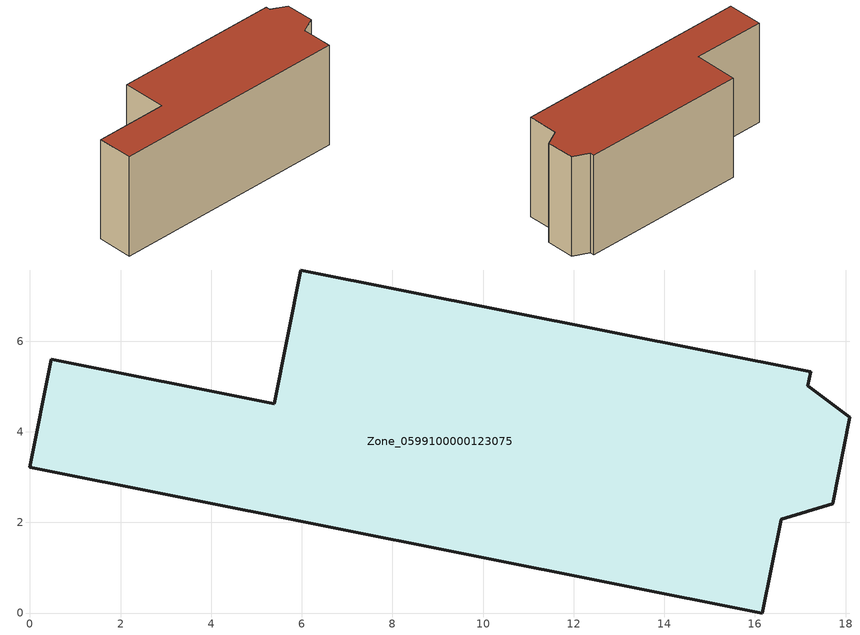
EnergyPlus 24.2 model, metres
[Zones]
Zone_0599100000123075
 floor ground (C_G): 16.16,0 0,3.22 0.47,5.6 5.39,4.62 5.98,7.57 17.23,5.32 17.17,5.02 18.09,4.32 17.72,2.41 16.58,2.07 z0
 wall outside (C_F): 5.39,4.62 0.47,5.6 0,3.22 16.16,0 16.58,2.07 17.72,2.41 18.09,4.32 17.17,5.02 17.23,5.32 5.98,7.57 5.39,4.62 z0:7.23
 roof outside (C_R): 17.23,5.32 5.98,7.57 5.39,4.62 0.47,5.6 0,3.22 16.16,0 16.58,2.07 17.72,2.41 18.09,4.32 17.17,5.02 z7.23
[BUILDING]
Pand.0599100000123075: North Axis=0; Terrain=City; Loads Convergence Tolerance Value=0.04; Temperature Convergence Tolerance Value=0.4; Solar Distribution=FullExterior; Maximum Number of Warmup Days=25; Minimum Number of Warmup Days=1
[Site:Location]
Rotterdam.The.Hague.AP_ZH_NLD Design_Conditions: Latitude=51.96; Longitude=4.45; Time Zone=1; Elevation=-4.5
[SITE:GROUNDTEMPERATURE:BUILDINGSURFACE]
18, 18, 18, 18, 18, 18, 18, 18, 18, 18, 18, 18
[MATERIAL] Thermal Absorptance=0.9; Solar Absorptance=0.7; Visible Absorptance=0.7
Name | Roughness | Thickness | Conductivity | Density | Specific Heat
G.TC.1946 | MediumSmooth | 0.15 | 1 | 540 | 1210
F.TC.1946 | Rough | 0.3 | 0.857143 | 1920 | 840
R.TC.1946 | MediumRough | 0.2 | 0.909091 | 1500 | 1000
[CONSTRUCTION]
C_G: G.TC.1946
C_F: F.TC.1946
C_R: R.TC.1946
[ZONE]
Zone_0599100000123075: Type=1; Multiplier=1; Ceiling Height=Autocalculate; Volume=Autocalculate; Floor Area=autocalculate; Part of Total Floor Area=Yes
[ZONEINFILTRATION:DESIGNFLOWRATE]
Infil_Zone_0599100000123075: Zone or ZoneList or Space or SpaceList=Zone_0599100000123075; Schedule=AlwaysOn; Design Flow Rate Calculation Method=Flow/Area; Flow Rate per Floor Area=0.003; Constant Term Coefficient=1; Temperature Term Coefficient=0; Velocity Term Coefficient=0; Velocity Squared Term Coefficient=0
[HVACTEMPLATE:ZONE:IDEALLOADSAIRSYSTEM]
Zone_0599100000123075: Maximum Heating Supply Air Temperature=50; Minimum Cooling Supply Air Temperature=13; Maximum Heating Supply Air Humidity Ratio=0.0156; Minimum Cooling Supply Air Humidity Ratio=0.0077; Heating Limit=NoLimit; Cooling Limit=NoLimit; Dehumidification Control Type=ConstantSensibleHeatRatio; Cooling Sensible Heat Ratio=0.7; Dehumidification Setpoint=60; Humidification Control Type=None; Humidification Setpoint=30; Outdoor Air Method=None; Outdoor Air Flow Rate per Person=0.00944; Outdoor Air Flow Rate per Zone Floor Area=0; Outdoor Air Flow Rate per Zone=0; Demand Controlled Ventilation Type=None; Outdoor Air Economizer Type=NoEconomizer; Heat Recovery Type=None; Sensible Heat Recovery Effectiveness=0.7; Latent Heat Recovery Effectiveness=0.65
[ZONECONTROL:THERMOSTAT]
ThermostatControl_Zone_0599100000123075: Zone or ZoneList=Zone_0599100000123075; Control Type Schedule=DualSetpointControlType; Control 1=Thermostat_Zone_0599100000123075; Temperature Difference Between Cutout And Setpoint=0
[THERMOSTATSETPOINT:DUALSETPOINT]
Thermostat_Zone_0599100000123075: Heating Setpoint Temperature Schedule=HeatingSetpoint_Zone_0599100000123075; Cooling Setpoint Temperature Schedule=CoolingSetpoint_Zone_0599100000123075
[SCHEDULE:COMPACT]
HeatingSetpoint_Zone_0599100000123075: Through: 12/31, For: AllDays, Until: 24:00, 21
CoolingSetpoint_Zone_0599100000123075: Through: 12/31, For: AllDays, Until: 24:00, 24
DualSetpointControlType: Through: 12/31, For: AllDays, Until: 24:00, 4
AlwaysOn: Through: 12/31, For: AllDays, Until: 24:00, 1
